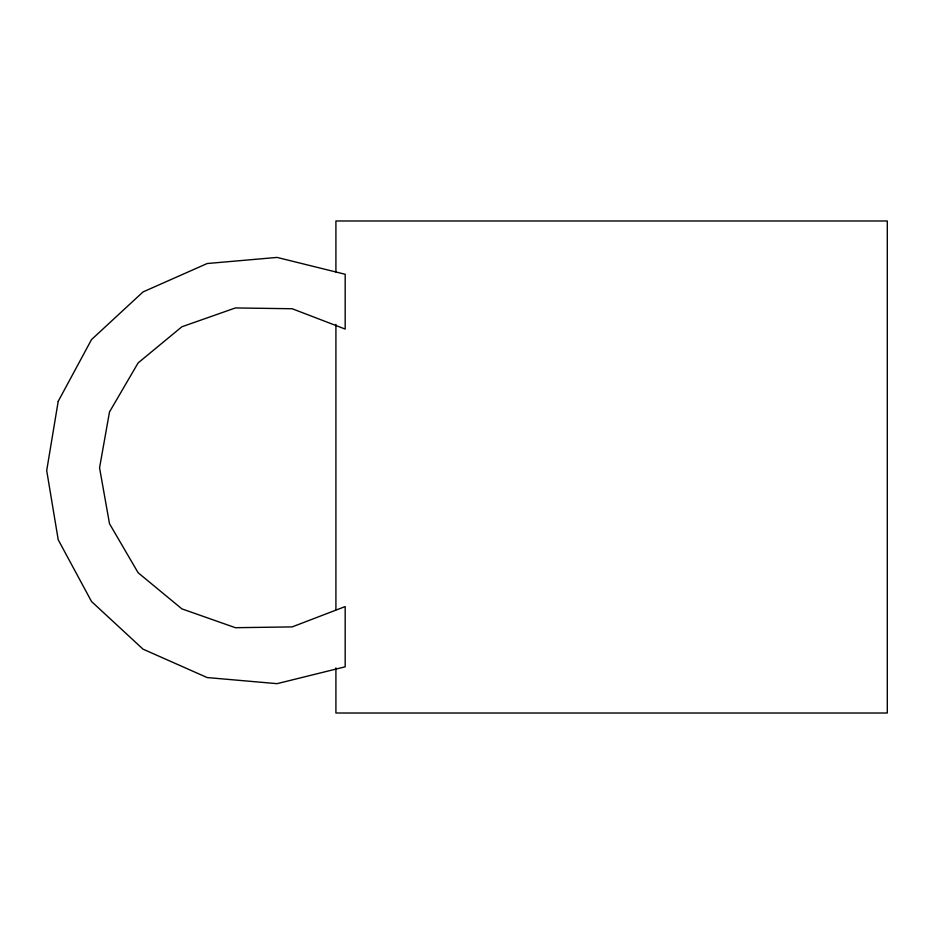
<?xml version="1.0" encoding="UTF-8"?>
<svg xmlns="http://www.w3.org/2000/svg" width="934" height="934" viewBox="0 0 934 934"><rect width="100%" height="100%" fill="white"/><g stroke="black" fill="none" stroke-linecap="round" stroke-linejoin="round"><path stroke-width="1.4" d="M335.913 271.934L335.913 220.984L887.3 220.984L887.3 713.016L335.913 713.016L335.913 667.892M335.913 324.343L335.913 609.657M58.212 401.328L46.7 470.549L58.212 539.759L91.52 601.508L143.019 649.153L207.173 677.559L277.071 683.665L345.183 666.806L345.183 606.575L292.179 626.901L235.426 627.706L181.885 608.875L138.115 572.729L109.5 523.705L99.553 467.829L109.5 411.941L138.115 362.917L181.885 326.772L235.426 307.94L292.179 308.745L345.183 329.072L345.183 274.281L277.071 257.422L207.173 263.528L143.019 291.933L91.52 339.579L58.212 401.328"/></g></svg>
